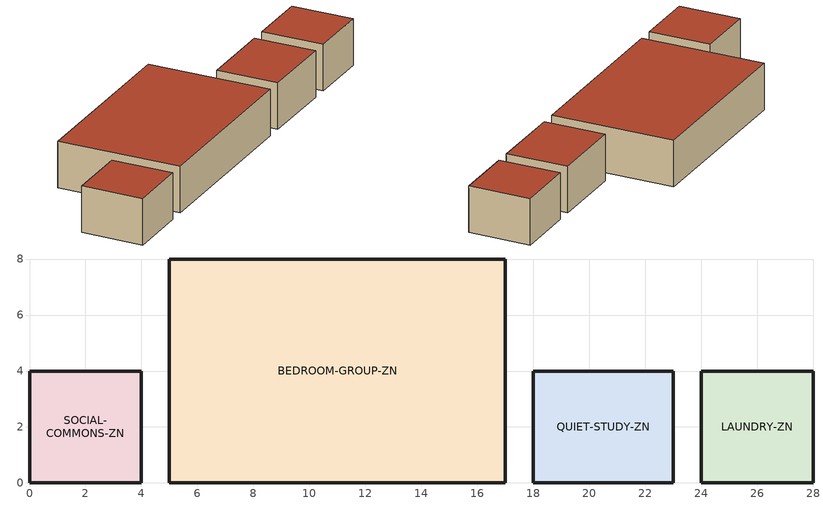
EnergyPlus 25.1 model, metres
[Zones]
BEDROOM-GROUP-ZN
 floor ground (EW2A09 Opaque Construction): 5,0 5,8 17,8 17,0 z0
 wall outside (EW2A09 Opaque Construction): 17,0 17,8 5,8 5,0 17,0 z0:3
 roof outside (EW2A09 Opaque Construction): 17,0 17,8 5,8 5,0 z3
LAUNDRY-ZN
 floor ground (EW2A09 Opaque Construction): 24,0 24,4 28,4 28,0 z0
 wall outside (EW2A09 Opaque Construction): 24,4 24,0 28,0 28,4 24,4 z0:3
 roof outside (EW2A09 Opaque Construction): 28,0 28,4 24,4 24,0 z3
QUIET-STUDY-ZN
 floor ground (EW2A09 Opaque Construction): 18,0 18,4 23,4 23,0 z0
 wall outside (EW2A09 Opaque Construction): 18,4 18,0 23,0 23,4 18,4 z0:3
 roof outside (EW2A09 Opaque Construction): 23,0 23,4 18,4 18,0 z3
SOCIAL-COMMONS-ZN
 floor ground (EW2A09 Opaque Construction): 0,0 0,4 4,4 4,0 z0
 wall outside (EW2A09 Opaque Construction): 0,4 0,0 4,0 4,4 0,4 z0:3
 roof outside (EW2A09 Opaque Construction): 4,0 4,4 0,4 0,0 z3
[Building]
EW2A09 Student Residence
[Material]
EW2A09 Opaque Material: Roughness=Smooth; Thickness {m}=0.2; Conductivity {W/m-K}=0.5; Density {kg/m3}=800; Specific Heat {J/kg-K}=900; Thermal Absorptance=0.9; Solar Absorptance=0.7; Visible Absorptance=0.7
[Construction]
EW2A09 Opaque Construction: EW2A09 Opaque Material
[Zone] Multiplier=1; Part of Total Floor Area=Yes
BEDROOM-GROUP-ZN; LAUNDRY-ZN; QUIET-STUDY-ZN; SOCIAL-COMMONS-ZN
[Space]
Name | Zone
BEDROOM-GROUP | BEDROOM-GROUP-ZN
LAUNDRY | LAUNDRY-ZN
QUIET-STUDY | QUIET-STUDY-ZN
SOCIAL-COMMONS | SOCIAL-COMMONS-ZN
[Lights] Design Level Calculation Method=Watts/Area; Fraction Replaceable=1
Name | Zone or ZoneList or Space or SpaceList | Schedule | Watts per Floor Area {W/m2}
BEDROOM-GROUP Lights | BEDROOM-GROUP | ResidentialBedroomSchedule RESIDENTIAL-SCHEDULE | 6
LAUNDRY Lights | LAUNDRY | LaundryServiceSchedule HIGH-EQUIPMENT-LAUNDRY | 8
QUIET-STUDY Lights | QUIET-STUDY | QuietStudySchedule LOW-EQUIPMENT-STUDY | 7
SOCIAL-COMMONS Lights | SOCIAL-COMMONS | SocialCommonsSchedule SOCIAL-SPACE-SCHEDULE | 9
[People] Number of People Calculation Method=People/Area; Fraction Radiant=0.3; Activity Level Schedule=EW2A09 Activity 120W
Name | Zone or ZoneList or Space or SpaceList | Number of People Schedule | People per Floor Area {person/m2}
BEDROOM-GROUP People | BEDROOM-GROUP | ResidentialBedroomSchedule RESIDENTIAL-SCHEDULE | 0.0625
LAUNDRY People | LAUNDRY | LaundryServiceSchedule HIGH-EQUIPMENT-LAUNDRY | 0.02
QUIET-STUDY People | QUIET-STUDY | QuietStudySchedule LOW-EQUIPMENT-STUDY | 0.08
SOCIAL-COMMONS People | SOCIAL-COMMONS | SocialCommonsSchedule SOCIAL-SPACE-SCHEDULE | 0.1
[ElectricEquipment] Design Level Calculation Method=Watts/Area
Name | Zone or ZoneList or Space or SpaceList | Schedule | Watts per Floor Area {W/m2}
BEDROOM-GROUP Equipment | BEDROOM-GROUP | ResidentialBedroomSchedule RESIDENTIAL-SCHEDULE | 5
LAUNDRY Equipment | LAUNDRY | LaundryServiceSchedule HIGH-EQUIPMENT-LAUNDRY | 22
QUIET-STUDY Equipment | QUIET-STUDY | QuietStudySchedule LOW-EQUIPMENT-STUDY | 3
SOCIAL-COMMONS Equipment | SOCIAL-COMMONS | SocialCommonsSchedule SOCIAL-SPACE-SCHEDULE | 8
[ZoneControl:Thermostat] Temperature Difference Between Cutout And Setpoint {deltaC}=0
Name | Zone or ZoneList | Control Type Schedule | Control 1
BEDROOM-GROUP-ZN Thermostat | BEDROOM-GROUP-ZN | BEDROOM-GROUP-ZN Thermostat Schedule | BEDROOM-GROUP Thermostat
LAUNDRY-ZN Thermostat | LAUNDRY-ZN | LAUNDRY-ZN Thermostat Schedule | LAUNDRY Thermostat
QUIET-STUDY-ZN Thermostat | QUIET-STUDY-ZN | QUIET-STUDY-ZN Thermostat Schedule | QUIET-STUDY Thermostat
SOCIAL-COMMONS-ZN Thermostat | SOCIAL-COMMONS-ZN | SOCIAL-COMMONS-ZN Thermostat Schedule | SOCIAL-COMMONS Thermostat
[ThermostatSetpoint:DualSetpoint] Heating Setpoint Temperature Schedule=EW2A09 Heating 20C; Cooling Setpoint Temperature Schedule=EW2A09 Cooling 26C
BEDROOM-GROUP Thermostat; LAUNDRY Thermostat; QUIET-STUDY Thermostat; SOCIAL-COMMONS Thermostat
[ZoneHVAC:IdealLoadsAirSystem] Availability Schedule=EW2A09 Always On
Name | Design Specification Outdoor Air Object
BEDROOM-GROUP IDEAL LOADS | BEDROOM-GROUP Outdoor Air
LAUNDRY IDEAL LOADS | LAUNDRY Outdoor Air
QUIET-STUDY IDEAL LOADS | QUIET-STUDY Outdoor Air
SOCIAL-COMMONS IDEAL LOADS | SOCIAL-COMMONS Outdoor Air
[DesignSpecification:OutdoorAir] Outdoor Air Method=Sum; Outdoor Air Flow per Person {m3/s-person}=0.004; Outdoor Air Flow per Zone {m3/s}=0; Outdoor Air Flow Air Changes per Hour {1/hr}=0
Name | Outdoor Air Flow per Zone Floor Area {m3/s-m2}
BEDROOM-GROUP Outdoor Air | 0.0007
LAUNDRY Outdoor Air | 0.001
QUIET-STUDY Outdoor Air; SOCIAL-COMMONS Outdoor Air | 0.0008
[Zone equipment]
BEDROOM-GROUP-ZN: BEDROOM-GROUP IDEAL LOADS
LAUNDRY-ZN: LAUNDRY IDEAL LOADS
QUIET-STUDY-ZN: QUIET-STUDY IDEAL LOADS
SOCIAL-COMMONS-ZN: SOCIAL-COMMONS IDEAL LOADS
[Schedule:Day:Interval]
ResidentialBedroomSchedule RESIDENTIAL-SCHEDULE Default Day: No, 07:00, 0.7, 09:00, 0.2, 17:00, 0.15, 23:00, 0.85, 24:00, 0.7
EW2A09 Activity 120W Default Day: No, 24:00, 120
EW2A09 Heating 20C Default Day: No, 24:00, 20
EW2A09 Cooling 26C Default Day: No, 24:00, 26
EW2A09 Always On Default Day: No, 24:00, 1
LaundryServiceSchedule HIGH-EQUIPMENT-LAUNDRY Default Day: No, 07:00, 0.02, 09:00, 0.15, 19:00, 0.65, 23:00, 0.05, 24:00, 0.02
QuietStudySchedule LOW-EQUIPMENT-STUDY Default Day: No, 07:00, 0.02, 09:00, 0.2, 18:00, 0.7, 23:00, 0.15, 24:00, 0.02
SocialCommonsSchedule SOCIAL-SPACE-SCHEDULE Default Day: No, 07:00, 0.05, 09:00, 0.35, 18:00, 0.8, 23:00, 0.25, 24:00, 0.05
[Schedule:Week:Daily]
ResidentialBedroomSchedule RESIDENTIAL-SCHEDULE Week Rule - Jan1-Dec31: ResidentialBedroomSchedule RESIDENTIAL-SCHEDULE Default Day, ResidentialBedroomSchedule RESIDENTIAL-SCHEDULE Default Day, ResidentialBedroomSchedule RESIDENTIAL-SCHEDULE Default Day, ResidentialBedroomSchedule RESIDENTIAL-SCHEDULE Default Day, ResidentialBedroomSchedule RESIDENTIAL-SCHEDULE Default Day, ResidentialBedroomSchedule RESIDENTIAL-SCHEDULE Default Day, ResidentialBedroomSchedule RESIDENTIAL-SCHEDULE Default Day, ResidentialBedroomSchedule RESIDENTIAL-SCHEDULE Default Day, ResidentialBedroomSchedule RESIDENTIAL-SCHEDULE Default Day, ResidentialBedroomSchedule RESIDENTIAL-SCHEDULE Default Day, ResidentialBedroomSchedule RESIDENTIAL-SCHEDULE Default Day, ResidentialBedroomSchedule RESIDENTIAL-SCHEDULE Default Day
EW2A09 Activity 120W Week Rule - Jan1-Dec31: EW2A09 Activity 120W Default Day, EW2A09 Activity 120W Default Day, EW2A09 Activity 120W Default Day, EW2A09 Activity 120W Default Day, EW2A09 Activity 120W Default Day, EW2A09 Activity 120W Default Day, EW2A09 Activity 120W Default Day, EW2A09 Activity 120W Default Day, EW2A09 Activity 120W Default Day, EW2A09 Activity 120W Default Day, EW2A09 Activity 120W Default Day, EW2A09 Activity 120W Default Day
EW2A09 Heating 20C Week Rule - Jan1-Dec31: EW2A09 Heating 20C Default Day, EW2A09 Heating 20C Default Day, EW2A09 Heating 20C Default Day, EW2A09 Heating 20C Default Day, EW2A09 Heating 20C Default Day, EW2A09 Heating 20C Default Day, EW2A09 Heating 20C Default Day, EW2A09 Heating 20C Default Day, EW2A09 Heating 20C Default Day, EW2A09 Heating 20C Default Day, EW2A09 Heating 20C Default Day, EW2A09 Heating 20C Default Day
EW2A09 Cooling 26C Week Rule - Jan1-Dec31: EW2A09 Cooling 26C Default Day, EW2A09 Cooling 26C Default Day, EW2A09 Cooling 26C Default Day, EW2A09 Cooling 26C Default Day, EW2A09 Cooling 26C Default Day, EW2A09 Cooling 26C Default Day, EW2A09 Cooling 26C Default Day, EW2A09 Cooling 26C Default Day, EW2A09 Cooling 26C Default Day, EW2A09 Cooling 26C Default Day, EW2A09 Cooling 26C Default Day, EW2A09 Cooling 26C Default Day
EW2A09 Always On Week Rule - Jan1-Dec31: EW2A09 Always On Default Day, EW2A09 Always On Default Day, EW2A09 Always On Default Day, EW2A09 Always On Default Day, EW2A09 Always On Default Day, EW2A09 Always On Default Day, EW2A09 Always On Default Day, EW2A09 Always On Default Day, EW2A09 Always On Default Day, EW2A09 Always On Default Day, EW2A09 Always On Default Day, EW2A09 Always On Default Day
LaundryServiceSchedule HIGH-EQUIPMENT-LAUNDRY Week Rule - Jan1-Dec31: LaundryServiceSchedule HIGH-EQUIPMENT-LAUNDRY Default Day, LaundryServiceSchedule HIGH-EQUIPMENT-LAUNDRY Default Day, LaundryServiceSchedule HIGH-EQUIPMENT-LAUNDRY Default Day, LaundryServiceSchedule HIGH-EQUIPMENT-LAUNDRY Default Day, LaundryServiceSchedule HIGH-EQUIPMENT-LAUNDRY Default Day, LaundryServiceSchedule HIGH-EQUIPMENT-LAUNDRY Default Day, LaundryServiceSchedule HIGH-EQUIPMENT-LAUNDRY Default Day, LaundryServiceSchedule HIGH-EQUIPMENT-LAUNDRY Default Day, LaundryServiceSchedule HIGH-EQUIPMENT-LAUNDRY Default Day, LaundryServiceSchedule HIGH-EQUIPMENT-LAUNDRY Default Day, LaundryServiceSchedule HIGH-EQUIPMENT-LAUNDRY Default Day, LaundryServiceSchedule HIGH-EQUIPMENT-LAUNDRY Default Day
QuietStudySchedule LOW-EQUIPMENT-STUDY Week Rule - Jan1-Dec31: QuietStudySchedule LOW-EQUIPMENT-STUDY Default Day, QuietStudySchedule LOW-EQUIPMENT-STUDY Default Day, QuietStudySchedule LOW-EQUIPMENT-STUDY Default Day, QuietStudySchedule LOW-EQUIPMENT-STUDY Default Day, QuietStudySchedule LOW-EQUIPMENT-STUDY Default Day, QuietStudySchedule LOW-EQUIPMENT-STUDY Default Day, QuietStudySchedule LOW-EQUIPMENT-STUDY Default Day, QuietStudySchedule LOW-EQUIPMENT-STUDY Default Day, QuietStudySchedule LOW-EQUIPMENT-STUDY Default Day, QuietStudySchedule LOW-EQUIPMENT-STUDY Default Day, QuietStudySchedule LOW-EQUIPMENT-STUDY Default Day, QuietStudySchedule LOW-EQUIPMENT-STUDY Default Day
SocialCommonsSchedule SOCIAL-SPACE-SCHEDULE Week Rule - Jan1-Dec31: SocialCommonsSchedule SOCIAL-SPACE-SCHEDULE Default Day, SocialCommonsSchedule SOCIAL-SPACE-SCHEDULE Default Day, SocialCommonsSchedule SOCIAL-SPACE-SCHEDULE Default Day, SocialCommonsSchedule SOCIAL-SPACE-SCHEDULE Default Day, SocialCommonsSchedule SOCIAL-SPACE-SCHEDULE Default Day, SocialCommonsSchedule SOCIAL-SPACE-SCHEDULE Default Day, SocialCommonsSchedule SOCIAL-SPACE-SCHEDULE Default Day, SocialCommonsSchedule SOCIAL-SPACE-SCHEDULE Default Day, SocialCommonsSchedule SOCIAL-SPACE-SCHEDULE Default Day, SocialCommonsSchedule SOCIAL-SPACE-SCHEDULE Default Day, SocialCommonsSchedule SOCIAL-SPACE-SCHEDULE Default Day, SocialCommonsSchedule SOCIAL-SPACE-SCHEDULE Default Day
[Schedule:Year]
ResidentialBedroomSchedule RESIDENTIAL-SCHEDULE: ResidentialBedroomSchedule RESIDENTIAL-SCHEDULE Week Rule - Jan1-Dec31, 1, 1, 12, 31
EW2A09 Activity 120W: EW2A09 Activity 120W Week Rule - Jan1-Dec31, 1, 1, 12, 31
EW2A09 Heating 20C: EW2A09 Heating 20C Week Rule - Jan1-Dec31, 1, 1, 12, 31
EW2A09 Cooling 26C: EW2A09 Cooling 26C Week Rule - Jan1-Dec31, 1, 1, 12, 31
EW2A09 Always On: EW2A09 Always On Week Rule - Jan1-Dec31, 1, 1, 12, 31
LaundryServiceSchedule HIGH-EQUIPMENT-LAUNDRY: LaundryServiceSchedule HIGH-EQUIPMENT-LAUNDRY Week Rule - Jan1-Dec31, 1, 1, 12, 31
QuietStudySchedule LOW-EQUIPMENT-STUDY: QuietStudySchedule LOW-EQUIPMENT-STUDY Week Rule - Jan1-Dec31, 1, 1, 12, 31
SocialCommonsSchedule SOCIAL-SPACE-SCHEDULE: SocialCommonsSchedule SOCIAL-SPACE-SCHEDULE Week Rule - Jan1-Dec31, 1, 1, 12, 31
[Schedule:Compact]
BEDROOM-GROUP-ZN Thermostat Schedule; LAUNDRY-ZN Thermostat Schedule; QUIET-STUDY-ZN Thermostat Schedule; SOCIAL-COMMONS-ZN Thermostat Schedule: Through: 12/31, For: AllDays, Until: 24:00, 4
